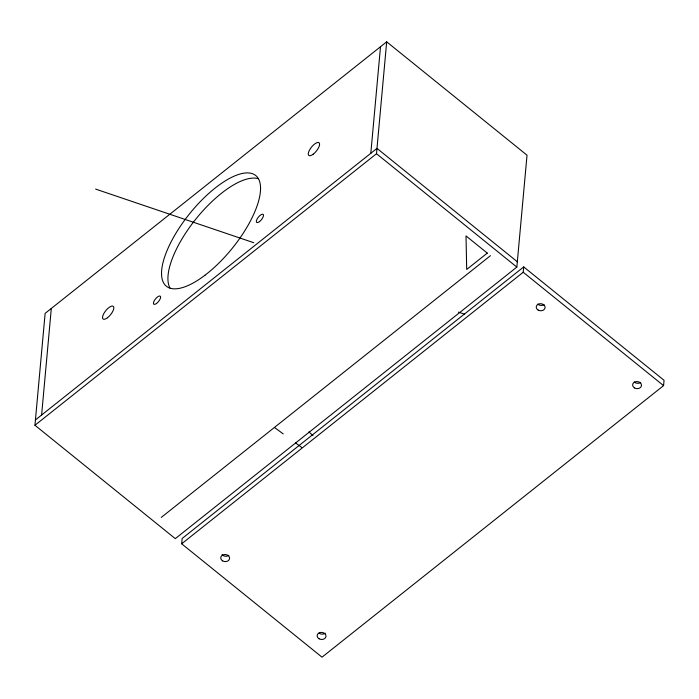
<?xml version="1.0" encoding="UTF-8"?>
<svg xmlns="http://www.w3.org/2000/svg" width="699" height="699" viewBox="0 0 699 699"><rect width="100%" height="100%" fill="white"/><g stroke="black" fill="none" stroke-linecap="round" stroke-linejoin="round"><path stroke-width="1.05" d="M34.95 425.263L45.129 313.37L386.687 41.826L527.029 155.204L516.841 267.097L175.292 538.641L34.95 425.263L376.499 153.719L386.687 41.826M41.608 415.031L51.307 308.469M181.67 543.796L182.159 538.466L523.708 266.922L664.05 380.3L663.569 385.63L322.012 657.174L181.67 543.796L523.219 272.252L523.708 266.922M370.811 153.299L380.509 46.737M35.431 419.933L376.988 148.389L517.33 261.767M161.268 517.417L490.471 255.685M95.623 189.097L253.781 242.728M458.465 312.121L464.669 314.227M274.427 427.447L283.226 433.887M295.537 442.913L301.688 447.43M376.499 153.719L516.841 267.097M523.219 272.252L663.569 385.63M308.941 431.895L312.969 435.556M544.058 304.685A4.447 3.547 5.2 0 1 537.793 304.117M640.738 382.353A4.447 3.547 5.2 0 1 634.194 381.995M228.853 555.303A4.447 3.547 5.2 0 1 222.055 554.674M325.253 633.18A4.447 3.547 5.2 0 1 318.98 633.058M170.093 288.224A71.123 27.453 -51.1 0 1 195.842 219.075A71.123 27.453 -51.1 0 1 258.219 178.691M487.282 253.108L466.705 269.464L466.015 235.93L487.282 253.108M538.125 310.059A4.447 3.547 5.2 0 0 545.089 307.682A4.447 3.547 5.2 0 0 538.789 303.951A4.447 3.547 5.2 0 0 538.125 310.059M634.526 387.936A4.447 3.547 5.2 0 0 641.49 385.56A4.447 3.547 5.2 0 0 635.19 381.82A4.447 3.547 5.2 0 0 634.526 387.936M222.64 560.886A4.447 3.547 5.2 0 0 229.604 558.51A4.447 3.547 5.2 0 0 223.304 554.77A4.447 3.547 5.2 0 0 222.64 560.886M319.032 638.764A4.447 3.547 5.2 0 0 325.996 636.387A4.447 3.547 5.2 0 0 319.705 632.647A4.447 3.547 5.2 0 0 319.032 638.764M204.894 275.284A71.123 27.453 -51.1 0 0 256.708 176.428A71.123 27.453 -51.1 0 0 171.578 240.937A71.123 27.453 -51.1 0 0 204.894 275.284M259.46 221.635A5.19 2.001 -51.1 0 0 263.243 214.436A5.19 2.001 -51.1 0 0 257.031 219.137A5.19 2.001 -51.1 0 0 259.46 221.635M156.585 303.427A5.19 2.001 -51.1 0 0 160.359 296.219A5.19 2.001 -51.1 0 0 154.156 300.928A5.19 2.001 -51.1 0 0 156.585 303.427M313.231 154.182A8.152 3.146 -51.1 0 0 319.163 142.849A8.152 3.146 -51.1 0 0 309.412 150.241A8.152 3.146 -51.1 0 0 313.231 154.182M107.48 317.757A8.152 3.146 -51.1 0 0 113.413 306.433A8.152 3.146 -51.1 0 0 103.662 313.825A8.152 3.146 -51.1 0 0 107.48 317.757"/></g></svg>
